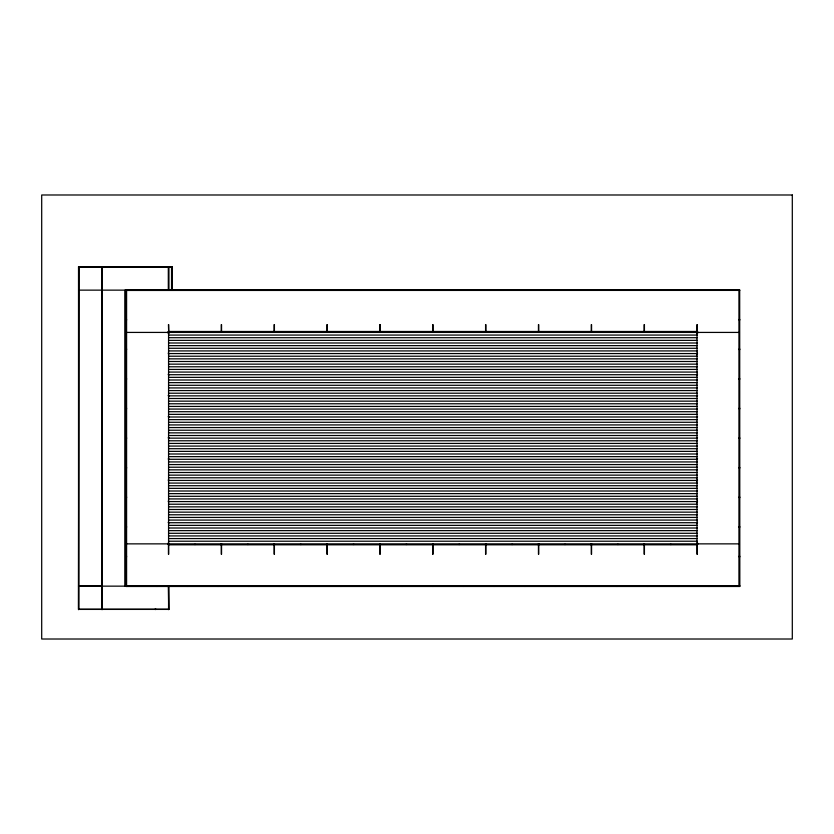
<?xml version="1.0" encoding="UTF-8"?>
<svg xmlns="http://www.w3.org/2000/svg" width="834" height="834" viewBox="0 0 834 834"><rect width="100%" height="100%" fill="white"/><g stroke="black" fill="none" stroke-linecap="round" stroke-linejoin="round"><path stroke-width="1.25" d="M78.542 266.88L171.887 266.88M78.521 267.068L171.919 267.068M78.542 290.138L739.758 290.138M739.622 290.326L126.09 289.951L739.622 289.951L739.758 586.469L125.955 586.469L125.955 289.825L739.445 289.878L739.445 586.417M125.955 290.451L739.445 290.399M125.955 319.422L126.591 319.422M739.122 319.422L739.758 319.422M125.955 320.058L126.591 320.058M739.122 320.058L739.758 320.058M697.151 331.473L168.562 331.473L168.562 544.811L697.151 544.811M169.146 331.849L167.978 331.849L167.978 333.006L169.146 333.006M696.567 331.849L697.735 331.849L697.735 333.006L696.567 333.006M168.906 332.078L168.218 332.078L168.906 332.766M126.278 332.422L739.445 332.422M697.026 332.547L697.276 324.614M168.562 335.07L697.151 335.07M168.562 337.707L697.151 337.707M168.562 340.355L697.151 340.355M168.562 342.993L697.151 342.993M168.562 345.641L697.151 345.641M168.562 348.278L697.151 348.278M125.955 349.019L126.591 349.019M739.122 349.019L739.758 349.019M125.955 349.654L126.591 349.654M739.122 349.654L739.758 349.654M168.562 350.926L697.151 350.926M168.906 353.23L168.218 353.23L168.906 353.908M168.562 353.564L697.151 353.564M168.562 356.212L697.151 356.212M168.562 358.86L697.151 358.86M168.562 361.497L697.151 361.497M168.562 364.145L697.151 364.145M168.562 366.783L697.151 366.783M168.562 369.431L697.151 369.431M168.562 372.068L697.151 372.068M168.906 374.372L168.218 374.372L168.906 375.06M168.562 374.716L697.151 374.716M168.562 377.354L697.151 377.354M125.955 378.626L126.591 378.626M739.122 378.626L739.758 378.626M125.955 379.262L126.591 379.262M739.122 379.262L739.758 379.262M168.562 380.002L697.151 380.002M168.562 382.639L697.151 382.639M168.562 385.287L697.151 385.287M168.562 387.925L697.151 387.925M168.562 390.573L697.151 390.573M168.562 393.21L697.151 393.21M168.906 395.514L168.218 395.514L168.906 396.202M168.562 395.858L697.151 395.858M168.562 398.496L697.151 398.496M168.562 401.144L697.151 401.144M168.562 403.781L697.151 403.781M168.562 406.429L697.151 406.429M125.955 408.222L126.591 408.222M739.122 408.222L739.758 408.222M125.955 408.858L126.591 408.858M739.122 408.858L739.758 408.858M168.562 409.067L697.151 409.067M168.562 411.715L697.151 411.715M168.562 414.352L697.151 414.352M168.906 416.656L168.218 416.656L168.906 417.344M168.562 417L697.151 417M168.562 419.648L697.151 419.648M168.562 422.285L697.151 422.285M168.562 424.933L697.151 424.933M168.562 427.571L697.151 427.571M168.562 430.219L697.151 430.219M168.562 432.856L697.151 432.856M168.562 435.504L697.151 435.504M125.955 437.829L126.591 437.829M168.906 437.798L168.218 437.798L168.906 438.486M739.122 437.829L739.758 437.829M168.562 438.142L697.151 438.142M125.955 438.465L126.591 438.465M739.122 438.465L739.758 438.465M168.562 440.79L697.151 440.79M168.562 443.427L697.151 443.427M168.562 446.075L697.151 446.075M168.562 448.713L697.151 448.713M168.562 451.361L697.151 451.361M168.562 453.998L697.151 453.998M168.562 456.646L697.151 456.646M168.906 458.94L168.218 458.94L168.906 459.628M168.562 459.284L697.151 459.284M168.562 461.932L697.151 461.932M168.562 464.569L697.151 464.569M168.562 467.217L697.151 467.217M125.955 467.426L126.591 467.426M739.122 467.426L739.758 467.426M125.955 468.062L126.591 468.062M739.122 468.062L739.758 468.062M168.562 469.855L697.151 469.855M168.562 472.503L697.151 472.503M168.562 475.14L697.151 475.14M168.562 477.788L697.151 477.788M168.906 480.092L168.218 480.092L168.906 480.77M168.562 480.436L697.151 480.436M168.562 483.074L697.151 483.074M168.562 485.722L697.151 485.722M168.562 488.359L697.151 488.359M168.562 491.007L697.151 491.007M168.562 493.645L697.151 493.645M168.562 496.293L697.151 496.293M125.955 497.033L126.591 497.033M739.122 497.033L739.758 497.033M125.955 497.658L126.591 497.658M739.122 497.658L739.758 497.658M168.562 498.93L697.151 498.93M168.906 501.234L168.218 501.234L168.906 501.922M168.562 501.578L697.151 501.578M168.562 504.216L697.151 504.216M168.562 506.863L697.151 506.863M168.562 509.501L697.151 509.501M168.562 512.149L697.151 512.149M168.562 514.787L697.151 514.787M168.562 517.434L697.151 517.434M168.562 520.072L697.151 520.072M168.906 522.376L168.218 522.376L168.906 523.064M168.562 522.72L697.151 522.72M168.562 525.357L697.151 525.357M125.955 526.629L126.591 526.629M739.122 526.629L739.758 526.629M125.955 527.265L126.591 527.265M739.122 527.265L739.758 527.265M168.562 528.005L697.151 528.005M168.562 530.643L697.151 530.643M168.562 533.291L697.151 533.291M168.562 535.928L697.151 535.928M168.562 538.576L697.151 538.576M168.562 541.214L697.151 541.214M169.146 543.278L167.978 543.278L167.978 544.446L169.146 544.446M696.567 543.278L697.735 543.278L697.735 544.446L696.567 544.446M168.906 543.518L168.218 543.518L168.906 544.206M126.278 543.862L739.445 543.862M194.405 544.446L195.573 544.446M220.843 544.446L222 544.446M247.271 544.446L248.428 544.446M273.698 544.446L274.866 544.446M300.125 544.446L301.293 544.446M326.563 544.446L327.72 544.446M352.99 544.446L354.148 544.446M379.418 544.446L380.575 544.446M405.845 544.446L407.013 544.446M432.273 544.446L433.44 544.446M458.71 544.446L459.868 544.446M485.138 544.446L486.295 544.446M511.565 544.446L512.733 544.446M537.993 544.446L539.16 544.446M564.42 544.446L565.588 544.446M590.858 544.446L592.015 544.446M617.285 544.446L618.442 544.446M643.712 544.446L644.88 544.446M670.14 544.446L671.307 544.446M125.955 556.226L126.591 556.226M739.122 556.226L739.758 556.226M125.955 556.862L126.591 556.862M739.122 556.862L739.758 556.862M125.955 585.833L739.758 585.833M78.521 585.968L102.144 585.968M739.622 585.968L126.09 586.333M78.542 586.146L739.758 586.146M78.521 586.333L102.144 586.333M78.698 609.247L168.562 609.247M78.542 609.404L168.718 609.404M739.122 290.138L739.122 586.469M709.098 289.825L709.098 290.451M709.098 585.833L709.098 586.469M708.785 289.878L708.785 290.399M708.785 585.885L708.785 586.417M708.462 289.825L708.462 290.451M708.462 585.833L708.462 586.469M697.276 543.737L697.276 554.235M697.026 324.614L697.026 554.235M678.438 289.825L678.438 290.451M678.438 585.833L678.438 586.469M678.125 289.878L678.125 290.399M678.125 585.885L678.125 586.417M677.802 289.825L677.802 290.451M677.802 585.833L677.802 586.469M647.778 289.825L647.778 290.451M647.778 585.833L647.778 586.469M647.465 289.878L647.465 290.399M647.465 585.885L647.465 586.417M647.153 289.825L647.153 290.451M647.153 585.833L647.153 586.469M644.421 324.614L644.421 331.265M644.421 543.737L644.421 554.235M644.171 324.614L644.171 331.265M644.171 543.737L644.171 554.235M617.129 289.825L617.129 290.451M617.129 585.833L617.129 586.469M616.806 289.878L616.806 290.399M616.806 585.885L616.806 586.417M616.493 289.825L616.493 290.451M616.493 585.833L616.493 586.469M591.567 324.614L591.567 331.265M591.567 543.737L591.567 554.235M591.306 324.614L591.306 331.265M591.306 543.737L591.306 554.235M586.469 289.825L586.469 290.451M586.469 585.833L586.469 586.469M586.146 289.878L586.146 290.399M586.146 585.885L586.146 586.417M585.833 289.825L585.833 290.451M585.833 585.833L585.833 586.469M555.809 289.825L555.809 290.451M555.809 585.833L555.809 586.469M555.496 289.878L555.496 290.399M555.496 585.885L555.496 586.417M555.173 289.825L555.173 290.451M555.173 585.833L555.173 586.469M538.701 324.614L538.701 331.265M538.701 543.737L538.701 554.235M538.451 324.614L538.451 331.265M538.451 543.737L538.451 554.235M525.149 289.825L525.149 290.451M525.149 585.833L525.149 586.469M524.836 289.878L524.836 290.399M524.836 585.885L524.836 586.417M524.513 289.825L524.513 290.451M524.513 585.833L524.513 586.469M494.489 289.825L494.489 290.451M494.489 585.833L494.489 586.469M494.176 289.878L494.176 290.399M494.176 585.885L494.176 586.417M493.853 289.825L493.853 290.451M493.853 585.833L493.853 586.469M485.847 324.614L485.847 331.265M485.847 543.737L485.847 554.235M485.586 324.614L485.586 331.265M485.586 543.737L485.586 554.235M463.829 289.825L463.829 290.451M463.829 585.833L463.829 586.469M463.516 289.878L463.516 290.399M463.516 585.885L463.516 586.417M463.204 289.825L463.204 290.451M463.204 585.833L463.204 586.469M433.18 289.825L433.18 290.451M433.18 585.833L433.18 586.469M432.982 324.614L432.982 331.265M432.982 543.737L432.982 554.235M432.856 289.878L432.856 290.399M432.856 585.885L432.856 586.417M432.731 324.614L432.731 331.265M432.731 543.737L432.731 554.235M432.544 289.825L432.544 290.451M432.544 585.833L432.544 586.469M402.52 289.825L402.52 290.451M402.52 585.833L402.52 586.469M402.197 289.878L402.197 290.399M402.197 585.885L402.197 586.417M401.884 289.825L401.884 290.451M401.884 585.833L401.884 586.469M380.127 324.614L380.127 331.265M380.127 543.737L380.127 554.235M379.877 324.614L379.877 331.265M379.877 543.737L379.877 554.235M371.86 289.825L371.86 290.451M371.86 585.833L371.86 586.469M371.537 289.878L371.537 290.399M371.537 585.885L371.537 586.417M371.224 289.825L371.224 290.451M371.224 585.833L371.224 586.469M341.2 289.825L341.2 290.451M341.2 585.833L341.2 586.469M340.887 289.878L340.887 290.399M340.887 585.885L340.887 586.417M340.564 289.825L340.564 290.451M340.564 585.833L340.564 586.469M327.262 324.614L327.262 331.265M327.262 543.737L327.262 554.235M327.011 324.614L327.011 331.265M327.011 543.737L327.011 554.235M310.54 289.825L310.54 290.451M310.54 585.833L310.54 586.469M310.227 289.878L310.227 290.399M310.227 585.885L310.227 586.417M309.904 289.825L309.904 290.451M309.904 585.833L309.904 586.469M279.88 289.825L279.88 290.451M279.88 585.833L279.88 586.469M279.567 289.878L279.567 290.399M279.567 585.885L279.567 586.417M279.244 289.825L279.244 290.451M279.244 585.833L279.244 586.469M274.407 324.614L274.407 331.265M274.407 543.737L274.407 554.235M274.157 324.614L274.157 331.265M274.157 543.737L274.157 554.235M249.22 289.825L249.22 290.451M249.22 585.833L249.22 586.469M248.907 289.878L248.907 290.399M248.907 585.885L248.907 586.417M248.595 289.825L248.595 290.451M248.595 585.833L248.595 586.469M221.552 324.614L221.552 331.265M221.552 543.737L221.552 554.235M221.291 324.614L221.291 331.265M221.291 543.737L221.291 554.235M218.571 289.825L218.571 290.451M218.571 585.833L218.571 586.469M218.247 289.878L218.247 290.399M218.247 585.885L218.247 586.417M217.935 289.825L217.935 290.451M217.935 585.833L217.935 586.469M187.911 289.825L187.911 290.451M187.911 585.833L187.911 586.469M187.587 289.878L187.587 290.399M187.587 585.885L187.587 586.417M187.275 289.825L187.275 290.451M187.275 585.833L187.275 586.469M171.919 290.326L171.919 266.692L78.521 266.692L78.521 609.591L78.886 266.692M171.731 266.724L171.731 290.138M171.543 266.692L171.543 290.326M168.749 266.692L168.749 290.326M168.687 324.614L168.687 332.547L168.437 324.614M168.687 543.737L168.687 554.235M168.749 585.968L168.749 609.591L168.374 585.968M168.562 266.724L168.562 290.138M168.562 586.146L168.562 609.571M168.374 266.692L168.374 290.326M168.437 543.737L168.437 554.235M157.251 289.825L157.251 290.451M157.251 585.833L157.251 586.469M156.938 289.878L156.938 290.399M156.938 585.885L156.938 586.417M156.615 289.825L156.615 290.451M156.615 585.833L156.615 586.469M155.906 609.227L155.061 609.227L155.426 609.591M126.591 289.825L126.591 586.469M126.278 289.878L126.278 586.417M125.371 290.117L125.371 586.166M125.058 290.117L125.058 586.166M102.144 266.692L102.144 609.591L101.779 266.692M101.956 266.724L101.956 609.571M78.698 266.724L78.698 609.571M792.3 194.989L41.7 194.989L41.7 639.011L792.3 639.011L792.3 194.989M697.495 332.078L696.807 332.766L697.495 332.078M697.495 353.23L696.807 353.908L697.495 353.23M697.495 374.372L696.807 375.06L697.495 374.372M697.495 395.514L696.807 396.202L697.495 395.514M697.495 416.656L696.807 417.344L697.495 416.656M697.495 437.798L696.807 438.486L697.495 437.798M697.495 458.94L696.807 459.628L697.495 458.94M697.495 480.092L696.807 480.77L697.495 480.092M697.495 501.234L696.807 501.922L697.495 501.234M697.495 522.376L696.807 523.064L697.495 522.376M697.495 543.518L696.807 544.206L697.495 543.518"/></g></svg>
